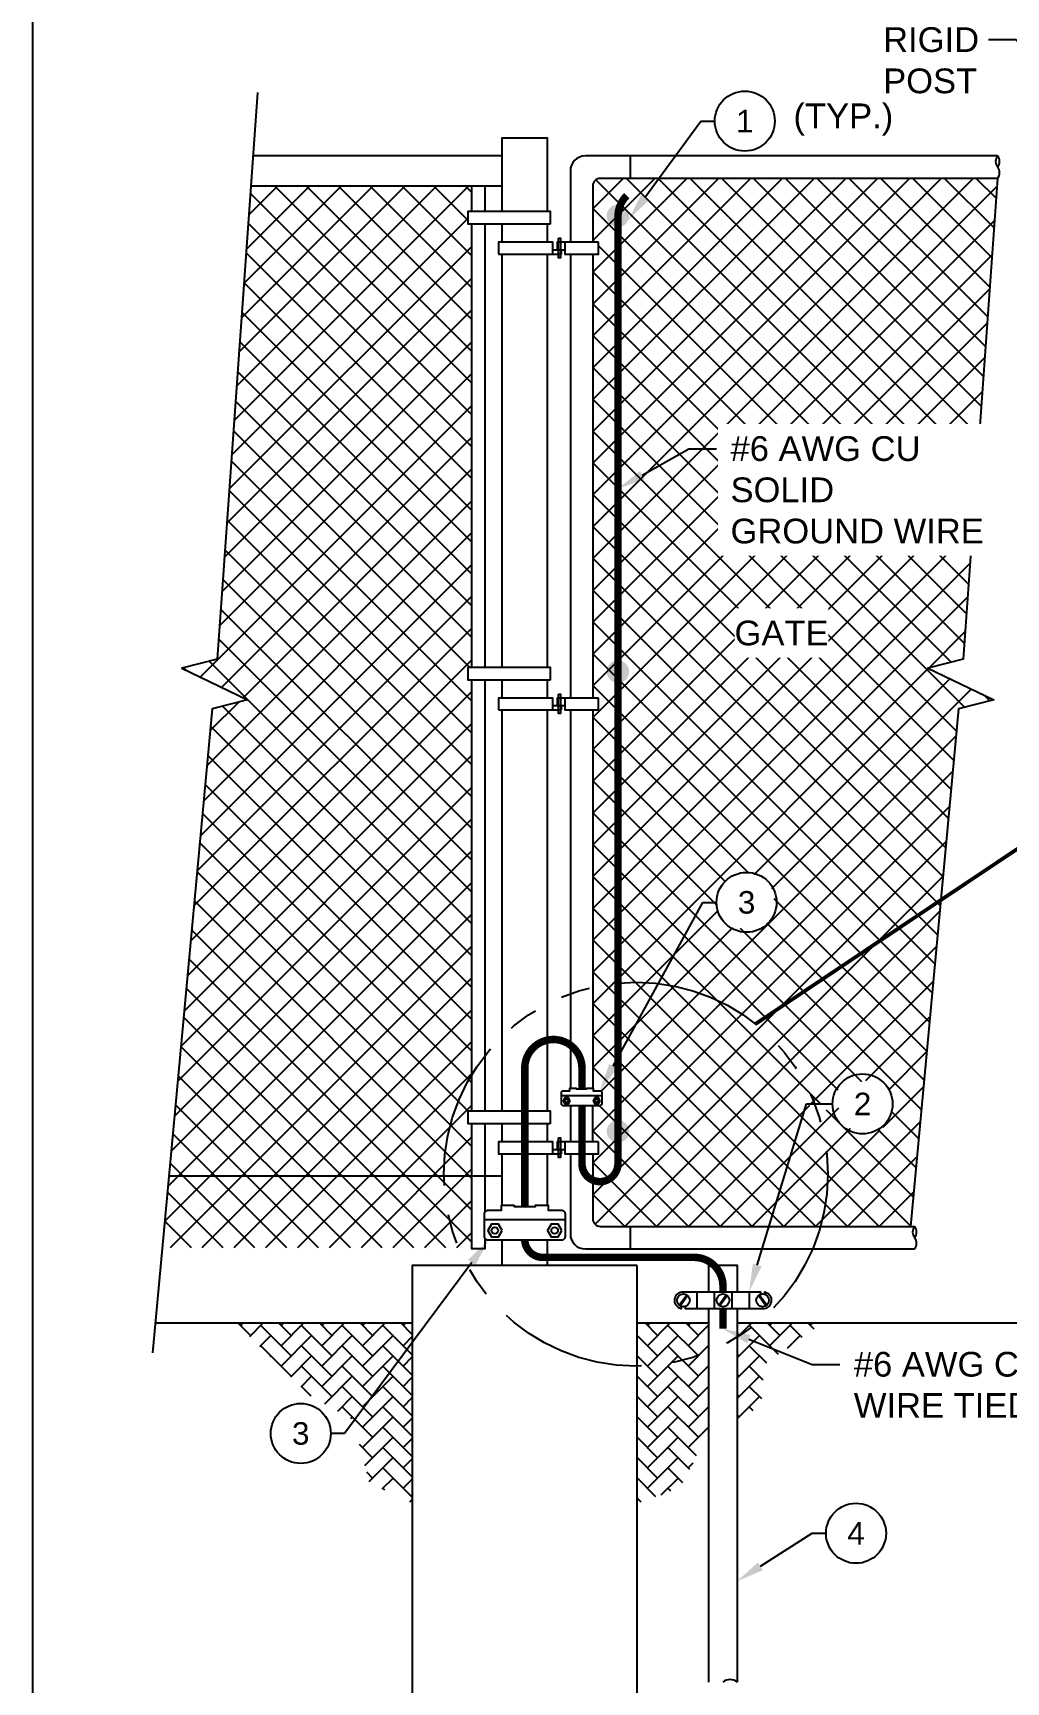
# Model space of a CAD drawing. Header units: feet. Extents: x -17 to 155, y -41 to 44.
# Drawn here: x 0 to 4.11, y 14.02 to 20.99 of the extents above; entities that cross this region are included whole.
import ezdxf
from ezdxf import colors
from ezdxf.entities.mleader import LeaderData, LeaderLine
from ezdxf.enums import TextEntityAlignment as Align
from ezdxf.math import Vec2, Vec3

# ---------------------------------------------------------------- set-up
doc = ezdxf.new("R2010")
doc.units = ezdxf.units.FT
doc.header["$MEASUREMENT"] = 0
doc.linetypes.add('PHANTOM2', pattern=[1.25, 0.625, -0.125, 0.125, -0.125, 0.125, -0.125])
doc.layers.get('Defpoints').update_dxf_attribs({"color": 5})
doc.layers.add('E-DETL', color=7, linetype='Continuous')
doc.layers.add('G-ANNO-TEXT', color=1, linetype='Continuous')
doc.styles.add('NEI-A', font='arial.ttf')
pattern_1 = [(44.99999999999999, (-8.07406763945653, 24.05087856652429), (6.756473320702557e-18, 0.08606465540719276), [0.1825707043767284, -0.06085690145890947]), (135, (-8.03103531174906, 24.09391089423175), (6.756473320702557e-18, 0.08606465540719276), [0.1825707043767284, -0.06085690145890946])]

# ---------------------------------------------------------------- blocks, each defined once
blk = doc.blocks.new('_TagCircle')
at = {"color": 0, "linetype": 'ByBlock', "lineweight": -2, "transparency": 16777216}
blk.add_circle((0, 0), 0.125, dxfattribs=at)
at = {"color": 0, "transparency": 16777216, "style": 'NEI-A'}
blk.add_attdef('TAGNUMBER', text='', height=0.09375, dxfattribs=at).set_placement((0, -0.046875), align=Align.CENTER)

msp = doc.modelspace()

# ---------------------------------------------------------------- hatches: boundary and pattern name
at = {"layer": 'E-DETL', "linetype": 'Continuous'}
h = msp.add_hatch(dxfattribs=at)
h.set_pattern_fill('ANSI37', color=9, scale=0.7607112682363684)
h.set_pattern_definition([(45, (-1.263278065703693, -2.474393104013542), (-0.06723801203686935, 0.06723801203686937), []), (135, (-1.263278065703693, -2.474393104013542), (-0.06723801203686937, -0.06723801203686935), [])])
edge = h.paths.add_edge_path()
edge.add_line((4.078204270359492, 20.37975562438218), (2.398671519485648, 20.37975562438218))
edge.add_arc((2.398671519485641, 20.348059321539), 0.03169630284317971, 89.99999999999622, 180.0000000000061)
edge.add_line((2.366975216642468, 20.348059321539), (2.366975216642468, 20.10931177052413))
edge.add_line((2.366975216642468, 20.10931177052413), (2.3907474437749, 20.10931177052413))
edge.add_line((2.390747443774893, 20.10931177052413), (2.390747443774893, 20.05914430692248))
edge.add_line((2.390747443774893, 20.05914430692249), (2.36697521664246, 20.05914430692249))
edge.add_line((2.366975216642468, 20.05914430692249), (2.366975216642468, 18.18235455168518))
edge.add_line((2.366975216642468, 18.18235455168518), (2.390747443774855, 18.18235455168518))
edge.add_line((2.390747443774855, 18.18235455168518), (2.390747443774855, 18.13218708808355))
edge.add_line((2.390747443774855, 18.13218708808354), (2.366975216642468, 18.13218708808354))
edge.add_line((2.366975216642468, 18.13218708808354), (2.366975216642468, 17.23616735057748))
edge.add_arc((2.136073901579089, 16.5405901528225), 0.7329004402609336, 43.98377787257732, 71.63608277164582, ccw=False)
edge.add_line((2.663422482425399, 17.0495562908062), (2.888817291453462, 17.31833212937346))
edge.add_line((2.888817291453462, 17.31833212937346), (2.93407727695888, 17.42837299247036))
edge.add_line((2.93407727695888, 17.42837299247036), (3.037636545899257, 17.44400106947707))
edge.add_line((3.037636545899264, 17.44400106947707), (3.119932885245569, 17.39549091489315))
edge.add_line((3.119932885245562, 17.39549091489316), (3.142257769218178, 17.29872544320192))
edge.add_line((3.142257769218178, 17.29872544320192), (3.089650921467015, 17.20909312151581))
edge.add_line((3.089650921467015, 17.20909312151581), (2.96286571009429, 17.20909312151581))
edge.add_line((2.96286571009429, 17.20909312151581), (2.906064884993831, 17.2545389441978))
edge.add_line((2.906064884993823, 17.25453894419778), (2.888817291453462, 17.31833212937345))
edge.add_line((2.888817291453462, 17.31833212937346), (2.663422482425399, 17.0495562908062))
edge.add_arc((2.136073901579074, 16.5405901528225), 0.7329004402609381, 24.07323139765799, 43.983777872576525, ccw=False)
edge.add_line((2.80523021588835, 16.83954312965113), (3.835001557353404, 17.2996048542447))
edge.add_line((3.835001557353404, 17.2996048542447), (3.912398303783331, 18.13673228611954))
edge.add_line((3.912398303783331, 18.13673228611954), (4.061986086423925, 18.17520628902655))
edge.add_line((4.061986086423925, 18.17520628902655), (3.783343082395936, 18.30856704324732))
edge.add_line((3.783343082395936, 18.30856704324732), (3.93293086503653, 18.34704104615434))
edge.add_line((3.93293086503653, 18.34704104615435), (4.078204270359492, 20.37975562438218))
edge = h.paths.add_edge_path()
edge.add_line((3.835001557353404, 17.2996048542447), (2.80523021588835, 16.83954312965113))
edge.add_arc((2.136073901579074, 16.5405901528225), 0.7329004402609361, 0, 24.07323139765748, ccw=False)
edge.add_arc((2.136073901579089, 16.5405901528225), 0.7329004402609258, -53.85971202098102, 0, ccw=False)
edge.add_line((2.568312457818043, 15.94871779679029), (3.112115157539718, 15.94871779679029))
edge.add_line((3.112115157539718, 15.94871779679029), (3.27027904591746, 16.46659937870978))
edge.add_line((3.27027904591746, 16.46659937870978), (3.351427622817395, 16.43689693929025))
edge.add_line((3.351427622817395, 16.43689693929025), (3.414820228503757, 16.54669615316322))
edge.add_line((3.414820228503757, 16.54669615316323), (3.587242074349279, 16.57639859258275))
edge.add_line((3.587242074349279, 16.57639859258274), (3.650634680035641, 16.46659937870978))
edge.add_line((3.650634680035649, 16.46659937870978), (3.587242074349287, 16.35680016483682))
edge.add_line((3.587242074349279, 16.35680016483682), (3.460456862976547, 16.35680016483682))
edge.add_line((3.460456862976554, 16.35680016483682), (3.397064257290192, 16.46659937870978))
edge.add_line((3.397064257290192, 16.46659937870978), (3.270279045917467, 16.46659937870978))
edge.add_line((3.27027904591746, 16.46659937870978), (3.112115157539718, 15.94871779679029))
edge.add_line((3.112115157539718, 15.94871779679029), (3.710105085131592, 15.94871779679029))
edge.add_line((3.710105085131592, 15.94871779679029), (3.835001557353404, 17.29960485424469))
edge = h.paths.add_edge_path()
edge.add_arc((2.136073901579074, 16.5405901528225), 0.7329004402609336, 2.613277467038423e-13, 71.6360827716449)
edge.add_line((2.366975216642468, 17.23616735057748), (2.366975216642468, 16.53333767365862))
edge.add_line((2.366975216642468, 16.53333767365861), (2.368758923481844, 16.53333767365861))
edge.add_line((2.368758923481836, 16.53333767365861), (2.368758923481836, 16.52267068039293))
edge.add_line((2.368758923481836, 16.52267068039293), (2.396499831312527, 16.52267068039293))
edge.add_arc((2.396499831312535, 16.51464755373575), 0.00802312665718003, -2.3874235921539366e-11, 90.00000000001188, ccw=False)
edge.add_line((2.404522957969712, 16.51464755373575), (2.404522957969712, 16.46682445713582))
edge.add_arc((2.396499831312535, 16.46682445713581), 0.008023126657177105, -90.00000000003882, 2.3874235921539366e-11, ccw=False)
edge.add_line((2.396499831312527, 16.45880133047864), (2.36697521664246, 16.45880133047864))
edge.add_line((2.366975216642468, 16.45880133047864), (2.366975216642468, 16.30573922155759))
edge.add_line((2.366975216642468, 16.30573922155759), (2.390747443774811, 16.30573922155759))
edge.add_line((2.390747443774811, 16.30573922155759), (2.390747443774811, 16.25557175795595))
edge.add_line((2.390747443774811, 16.25557175795596), (2.366975216642468, 16.25557175795596))
edge.add_line((2.366975216642468, 16.25557175795596), (2.366975216642468, 15.98041409963347))
edge.add_arc((2.398671519485641, 15.98041409963347), 0.03169630284318013, 180, 270.0000000000038)
edge.add_line((2.398671519485648, 15.94871779679029), (2.568312457818043, 15.94871779679028))
edge.add_arc((2.136073901579081, 16.5405901528225), 0.7329004402609307, 306.140287979019, 360)
h = msp.add_hatch(dxfattribs=at)
h.set_pattern_fill('ANSI37', color=9, scale=0.7607112682363684)
h.set_pattern_definition([(44.99999999999999, (-8.116230431880838, 69.69355466070638), (-0.06723801203686935, 0.06723801203686937), []), (135, (-8.116230431880838, 69.69355466070638), (-0.06723801203686937, -0.06723801203686935), [])])
h.paths.add_polyline_path([(1.85539346507825, 18.25842567850883), (1.840179239713512, 18.25842567850883), (1.840179239713512, 18.3138479364782), (1.85539346507825, 18.3138479364782), (1.85539346507825, 20.17712269829089), (1.84017923971352, 20.17712269829089), (1.840179239713512, 20.23254495626027), (1.855393465078243, 20.23254495626027), (1.855393465078243, 20.34805932153897), (0.9212783516645572, 20.34805932153898), (0.7782702077312118, 18.34704104615435), (0.6286824250906252, 18.30856704324732), (0.9073254291186145, 18.17520628902655), (0.7577376464780204, 18.13673228611954), (0.5472293289302371, 15.8598628389444), (1.855393465078243, 15.8598628389444), (1.855393465078243, 16.38181034838123), (1.840179239713512, 16.38181034838123), (1.840179239713512, 16.43723260635061), (1.855393465078243, 16.43723260635061)])
h = msp.add_hatch(color=3, dxfattribs=at)
edge = h.paths.add_edge_path()
edge.add_arc((2.473177033938304, 20.22119220218562), 0.04754445426477302, 0, 360)
h = msp.add_hatch(color=3, dxfattribs=at)
edge = h.paths.add_edge_path()
edge.add_arc((2.473177033938267, 18.29423498334667), 0.04754445426477302, 0, 360)
h = msp.add_hatch(color=3, dxfattribs=at)
edge = h.paths.add_edge_path()
edge.add_arc((2.473177033938267, 16.35044065380647), 0.04754445426477302, 0, 360)
h = msp.add_hatch(dxfattribs=at)
h.set_pattern_fill('AR-HBONE', color=9, scale=0.01521422536472737)
h.set_pattern_definition(pattern_1)
h.paths.add_polyline_path([(1.603812737172487, 15.54080416480261), (0.8584047881889588, 15.54080416480261), (1.170433378997438, 15.23424416146563), (1.352455368629718, 15.13177200241529), (1.423429977925531, 14.86344722517602), (1.603812737172487, 14.77917526563347)])
h = msp.add_hatch(dxfattribs=at)
h.set_pattern_fill('AR-HBONE', color=9, scale=0.01521422536472737)
h.set_pattern_definition(pattern_1)
h.paths.add_polyline_path([(2.976634338096217, 15.54080416480259), (2.976634338096217, 15.13499065597203), (3.078049534771628, 15.18566210308961), (3.09295024603776, 15.36434070038903), (3.33880837400761, 15.54080416480259)])
h.paths.add_polyline_path([(2.857912218049988, 15.07567191652449), (2.85791221804998, 15.54080416480259), (2.554701822467953, 15.54080416480259), (2.554701822467953, 14.776190615908), (2.73795132322463, 14.84505058672009), (2.854542072820868, 15.07398804525713)])

# ---------------------------------------------------------------- linework, layer by layer
for points in [[(1.855393465078243, 20.24080515531714), (1.855393465078243, 20.34805932153898)], [(1.910815723047622, 20.34805932153898), (1.910815723047622, 20.24080515531714)], [(1.855393465078243, 18.3138479364782), (1.855393465078243, 20.18538289734776)], [(1.910815723047622, 20.18538289734776), (1.910815723047622, 18.3138479364782)], [(1.855393465078243, 16.43723260635061), (1.855393465078243, 18.25842567850883)], [(1.910815723047622, 18.25842567850883), (1.910815723047622, 16.43723260635061)], [(1.910815723047622, 15.8988931490212), (1.910815723047622, 15.85362888826075), (1.855393465078243, 15.85362888826075), (1.855393465078243, 16.38181034838123)], [(1.910815723047622, 16.38181034838123), (1.910815723047622, 16.00908505679577)]]:
    msp.add_lwpolyline(points)
at = {"layer": 'Defpoints', "color": 5}
msp.add_lwpolyline([(5.051920481946581e-08, 21.43181827230055), (32.40909104770368, 21.43181827230055), (32.40909104770368, -0.7392645866058274), (5.051920481946581e-08, -0.7392645866058274)], close=True, dxfattribs=at)
at = {"layer": 'E-DETL', "color": 4, "linetype": 'Continuous'}
for p, q in [((1.968412763881454, 20.05914430692249), (2.235143034754282, 20.05914430692249)), ((2.248114080980387, 20.07595289395091), (2.198118415482174, 20.07595289395091)), ((1.968412763881461, 18.13218708808354), (2.235143034754237, 18.13218708808354)), ((2.248114080980343, 18.14899567511196), (2.198118415482129, 18.14899567511196)), ((2.248114080980306, 16.27238034498438), (2.198118415482084, 16.27238034498438))]:
    msp.add_line(p, q, dxfattribs=at)
at = {"layer": 'E-DETL', "color": 7, "linetype": 'Continuous'}
msp.add_line((2.85791221804998, 14.02260178335417), (2.85791221804998, 15.59976633467418), dxfattribs=at)
at = {"layer": 'E-DETL', "color": 6, "linetype": 'Continuous'}
for points in [[(0.9494695647560757, 20.74252030152121), (0.7782702077312118, 18.34704104615435), (0.6286824250906252, 18.30856704324732), (0.9073254291186145, 18.17520628902655), (0.7577376464780204, 18.13673228611954), (0.5059788392044438, 15.41369529159156)], [(2.234328337529997, 16.50268061570028), (2.40444956306162, 16.50268061570028)], [(1.909052430125046, 15.97787832343747), (2.249294881188292, 15.97787832343747)], [(2.732371414448687, 15.61569523785546), (2.763945269601011, 15.65936441278927)], [(2.735728119740718, 15.6132682598592), (2.767301974893043, 15.656937434793)], [(2.806677953927675, 15.67286633797428), (2.806677953927675, 15.59976633467418)], [(2.879284062445746, 15.67286633797428), (2.879284062445746, 15.59976633467418)], [(2.899807997850917, 15.61569523785546), (2.931381853003249, 15.65936441278927)], [(2.903164703142949, 15.6132682598592), (2.934738558295273, 15.656937434793)], [(2.955262493700451, 15.67286633797428), (2.955262493700451, 15.59976633467418)], [(3.027868602218515, 15.67286633797428), (3.027868602218515, 15.59976633467418)], [(3.098818436405479, 15.6132682598592), (3.067244581253155, 15.656937434793)], [(3.102175141697511, 15.61569523785546), (3.070601286545186, 15.65936441278927)]]:
    msp.add_lwpolyline(points, dxfattribs=at)
at = {"layer": 'E-DETL', "color": 7, "linetype": 'Continuous'}
for points in [[(1.984168371290669, 20.24080515531714), (1.984168371290669, 20.55049116087071), (2.174346188349763, 20.55049116087071), (2.174346188349763, 20.24080515531714)], [(1.984168371290654, 20.47484453291173), (0.930339397223037, 20.47484453291173)], [(2.525456730858374, 20.47484453291173), (2.525456730858374, 20.37975562438218)], [(0.9212783516645572, 20.34805932153898), (1.984168371290654, 20.34805932153898)], [(1.984168371290669, 20.10931177052413), (1.984168371290669, 20.18538289734776)], [(2.174346188349763, 20.18538289734776), (2.174346188349763, 20.10931177052413)], [(1.984168371290669, 18.3138479364782), (1.984168371290669, 20.05914430692249)], [(2.174346188349763, 20.05914430692249), (2.174346188349763, 18.3138479364782)], [(2.271886308112738, 20.05914430692249), (2.271886308112738, 18.18235455168518)], [(2.366975216642468, 20.05914430692249), (2.366975216642468, 18.18235455168518)], [(1.984168371290669, 18.18235455168518), (1.984168371290669, 18.25842567850883)], [(2.174346188349763, 18.25842567850883), (2.174346188349763, 18.18235455168518)], [(1.984168371290661, 16.43723260635061), (1.984168371290669, 18.13218708808354)], [(2.174346188349763, 18.13218708808354), (2.174346188349763, 16.43723260635061)], [(2.271886308112738, 18.13218708808354), (2.271886308112738, 16.53333767365861)], [(2.366975216642468, 18.13218708808354), (2.366975216642468, 16.53333767365861)], [(2.271886308112738, 16.45880133047864), (2.271886308112738, 16.30573922155759)], [(2.366975216642468, 16.30573922155759), (2.366975216642468, 16.45880133047864)], [(1.984168371290661, 16.30573922155759), (1.984168371290661, 16.38181034838123)], [(2.174346188349763, 16.38181034838123), (2.174346188349763, 16.30573922155759)], [(1.984168371290661, 16.03919243935417), (1.984168371290661, 16.25557175795595)], [(2.174346188349763, 16.25557175795595), (2.174346188349763, 16.03919243935417)], [(1.984168371290669, 16.16139966026646), (0.5751079624697979, 16.16139966026646)], [(2.525456730858374, 15.94871779679029), (2.525456730858374, 15.85362888826075)], [(1.984168371290669, 15.78379171212076), (1.984168371290669, 15.89011975299421)], [(2.174346188349763, 15.89011975299421), (2.174346188349763, 15.78379171212076)], [(2.85791221804998, 15.67286633797428), (2.85791221804998, 15.78501745322228), (2.976634338096217, 15.78501745322228), (2.976634338096217, 15.67286633797428)], [(2.976634338096217, 15.59976633467418), (2.976634338096217, 14.02260178335417)]]:
    msp.add_lwpolyline(points, dxfattribs=at)
for points in [[(4.078204270359492, 20.47484453291173), (2.335278913799101, 20.47484453291173, 0.414213562373095), (2.271886308112738, 20.41145192722536), (2.271886308112738, 20.10931177052413)], [(4.078204270359492, 20.37975562438218), (2.398671519485648, 20.37975562438218, 0.414213562373095), (2.366975216642468, 20.348059321539), (2.366975216642468, 20.10931177052413)], [(2.271886308112738, 16.25557175795596), (2.271886308112738, 15.91702149394711, 0.414213562373095), (2.335278913799101, 15.85362888826075), (3.727092170916658, 15.85362888826075)], [(2.366975216642468, 16.25557175795596), (2.366975216642468, 15.98041409963347, 0.414213562373095), (2.398671519485648, 15.94871779679029), (3.727092170916658, 15.94871779679029)]]:
    msp.add_lwpolyline(points, format="xyb", dxfattribs=at)
at = {"layer": 'E-DETL', "color": 3, "linetype": 'Continuous', "const_width": 0.03169630284318202}
for points in [[(2.510311562595168, 20.30676085183686, 0.1989123673796596), (2.473177033938267, 20.21711016912104)], [(2.321034780290988, 16.61822770471306, 0.9999999999999999), (2.07925727982022, 16.61822770471306)], [(2.321034780290988, 16.21418347364688, 0.9999999999999999), (2.473177033938267, 16.21418347364688)], [(2.07935279931267, 15.89011975299421, 0.3996092762916653), (2.155328406643852, 15.81785958758157)], [(2.917273278073099, 15.67286633797428), (2.917273278073099, 15.69614578466373, 0.4142135623730955), (2.795559475155282, 15.81785958758157), (2.155328406643852, 15.81785958758157)]]:
    msp.add_lwpolyline(points, format="xyb", dxfattribs=at)
at = {"layer": 'E-DETL', "color": 4, "linetype": 'Continuous'}
for points in [[(2.186841935133923, 20.18538289734776), (1.840179239713512, 20.18538289734776), (1.840179239713512, 20.24080515531714), (2.186841935133923, 20.24080515531714)], [(2.222257963308143, 20.12633713586279), (2.230510975964684, 20.12633713586279), (2.230510975964684, 20.04432201868435), (2.222257963308143, 20.04432201868435)], [(2.186841935133923, 18.25842567850883), (1.840179239713512, 18.25842567850883), (1.840179239713512, 18.3138479364782), (2.186841935133923, 18.3138479364782)], [(2.222257963308099, 18.19937991702385), (2.230510975964646, 18.19937991702385), (2.230510975964646, 18.11736479984541), (2.222257963308099, 18.11736479984541)], [(2.186841935133923, 16.38181034838123), (1.840179239713512, 16.38181034838123), (1.840179239713512, 16.43723260635061), (2.186841935133923, 16.43723260635061)], [(2.222257963308062, 16.32276458689626), (2.230510975964602, 16.32276458689626), (2.230510975964602, 16.24074946971782), (2.222257963308062, 16.24074946971782)]]:
    msp.add_lwpolyline(points, close=True, dxfattribs=at)
at = {"layer": 'E-DETL', "color": 3, "linetype": 'Continuous', "const_width": 0.03169630284318202}
for points in [[(2.473177033938267, 16.21418347364688), (2.473177033938267, 20.21711016912104)], [(2.07925727982022, 16.0334970512646), (2.07925727982022, 16.61822770471306)], [(2.321034780290988, 16.61822770471306), (2.321034780290988, 16.53048997961384)], [(2.321034780290988, 16.21418347364688), (2.321034780290988, 16.45880133047864)], [(2.917273278073099, 15.515969392323), (2.917273278073099, 15.59976633467418)]]:
    msp.add_lwpolyline(points, dxfattribs=at)
at = {"layer": 'E-DETL', "color": 4, "linetype": 'Continuous'}
for points in [[(2.198118415482174, 20.05914430692249), (2.198118415482174, 20.10931177052413), (1.968412763881454, 20.10931177052413), (1.968412763881454, 20.05914430692249)], [(2.390747443774893, 20.10931177052413), (2.216630725118224, 20.10931177052413), (2.216630725118224, 20.07595289395091)], [(2.248114080980387, 20.10931177052413), (2.248114080980387, 20.05914430692249), (2.390747443774893, 20.05914430692249), (2.390747443774893, 20.10931177052413)], [(2.235143034754282, 20.05914430692249), (2.235143034754282, 20.07595289395091)], [(2.198118415482129, 18.13218708808354), (2.198118415482129, 18.18235455168518), (1.968412763881461, 18.18235455168518), (1.968412763881461, 18.13218708808354)], [(2.390747443774855, 18.18235455168518), (2.216630725118179, 18.18235455168518), (2.216630725118179, 18.14899567511196)], [(2.235143034754237, 18.13218708808354), (2.235143034754237, 18.14899567511196)], [(2.248114080980343, 18.18235455168518), (2.248114080980343, 18.13218708808354), (2.390747443774855, 18.13218708808354), (2.390747443774855, 18.18235455168518)], [(2.198118415482084, 16.25557175795595), (2.198118415482084, 16.30573922155759), (1.968412763881461, 16.30573922155759), (1.968412763881461, 16.25557175795595), (2.235143034754192, 16.25557175795596)], [(2.390747443774811, 16.30573922155759), (2.216630725118135, 16.30573922155759), (2.216630725118135, 16.27238034498438)], [(2.235143034754192, 16.25557175795596), (2.235143034754192, 16.27238034498438)], [(2.248114080980306, 16.30573922155759), (2.248114080980306, 16.25557175795596), (2.390747443774811, 16.25557175795596), (2.390747443774811, 16.30573922155759)], [(0.517730709773158, 15.54080416480261), (1.603812737172487, 15.54080416480261)], [(2.554701822467953, 15.54080416480261), (2.85791221804998, 15.54080416480261)], [(2.976634338096217, 15.54080416480261), (6.374106315071401, 15.54080416480261)]]:
    msp.add_lwpolyline(points, dxfattribs=at)
at = {"layer": 'E-DETL', "color": 153, "linetype": 'Continuous', "const_width": 0.01584815142159101}
msp.add_lwpolyline([(3.054612489039937, 16.80472250982186), (4.502485752600723, 17.77241495872044)], dxfattribs=at)
at = {"layer": 'E-DETL', "color": 6, "linetype": 'Continuous'}
for points in [[(2.341886221793957, 16.53048997961384), (2.341886221793957, 16.53333767365861), (2.368758923481836, 16.53333767365861), (2.368758923481836, 16.52267068039293), (2.396499831312542, 16.52267068039293, -0.4142135623731172), (2.404522957969712, 16.51464755373573), (2.404522957969712, 16.46682445713584, -0.4142135623731172), (2.396499831312542, 16.45880133047864), (2.242361693442679, 16.45880133047864, -0.4142135623731172), (2.234338566785464, 16.46682445713584), (2.234338566785464, 16.51464755373573, -0.4142135623731172), (2.242361693442679, 16.52267068039293), (2.270102601273377, 16.52267068039293), (2.270102601273377, 16.53333767365861), (2.296975302961263, 16.53333767365861), (2.296975302961263, 16.53048997961384)], [(2.034346360987564, 16.03919243935417), (2.034346360987564, 16.0334970512646), (2.124168198652876, 16.0334970512646), (2.124168198652876, 16.03919243935417), (2.177913602028634, 16.03919243935417), (2.177913602028634, 16.01785845282276), (2.233395417690121, 16.01785845282276, -0.4142135623731172), (2.249441671004468, 16.0018121995084), (2.249441671004468, 15.90616600630855, -0.4142135623731172), (2.233395417690121, 15.89011975299421), (1.925119141950312, 15.89011975299421, -0.4142135623731172), (1.909072888635972, 15.90616600630855), (1.909072888635972, 16.0018121995084, -0.4142135623731172), (1.925119141950312, 16.01785845282276), (1.980600957611798, 16.01785845282276), (1.980600957611798, 16.03919243935417)]]:
    msp.add_lwpolyline(points, format="xyb", close=True, dxfattribs=at)
for points in [[(2.27146902871597, 16.47948789469439), (2.263932621068812, 16.49254133564625), (2.248859805774457, 16.49254133564625), (2.241323398127299, 16.47948789469439), (2.248859805774457, 16.46643445374254), (2.263932621068812, 16.46643445374254)], [(2.397866258755128, 16.47948789469439), (2.390329851107976, 16.49254133564625), (2.375257035813622, 16.49254133564625), (2.367720628166463, 16.47948789469439), (2.375257035813622, 16.46643445374254), (2.390329851107976, 16.46643445374254)], [(1.983333812496895, 15.9314928814257), (1.968260997202585, 15.95759976332939), (1.938115366613958, 15.95759976332939), (1.923042551319648, 15.9314928814257), (1.938115366613958, 15.90538599952201), (1.968260997202585, 15.90538599952201)], [(2.236128272575218, 15.9314928814257), (2.221055457280908, 15.95759976332939), (2.19090982669228, 15.95759976332939), (2.175837011397963, 15.9314928814257), (2.19090982669228, 15.90538599952201), (2.221055457280908, 15.90538599952201)]]:
    msp.add_lwpolyline(points, close=True, dxfattribs=at)
at = {"layer": 'E-DETL', "color": 7, "linetype": 'Continuous'}
msp.add_lwpolyline([(2.554701822467953, 15.78379171212076), (1.603812737172487, 15.78379171212076), (1.603812737172487, 13.50165790741166), (2.554701822467953, 13.50165790741166)], close=True, dxfattribs=at)
at = {"layer": 'E-DETL', "color": 6, "linetype": 'Continuous'}
for points in [[(2.740423660855839, 15.61107012697427), (2.740423660855839, 15.60099923826937, -0.8775628420551401), (2.749836694670861, 15.67286633797428), (3.075296827660315, 15.67286633797428), (3.075296827660315, 15.66156254567418)], [(3.094122895290351, 15.66156254567418), (3.094122895290351, 15.67163343437907, -0.8775628420551007), (3.084709861475329, 15.59976633467418), (2.759249728485883, 15.59976633467418), (2.759249728485883, 15.61107012697427)]]:
    msp.add_lwpolyline(points, format="xyb", dxfattribs=at)
at = {"layer": 'E-DETL', "color": 153, "linetype": 'PHANTOM2'}
msp.add_circle((2.549097882256962, 16.17000518260284), 0.8114253527854597, dxfattribs=at)
at = {"layer": 'E-DETL', "color": 6, "linetype": 'Continuous'}
for centre, radius in [((2.256232147358028, 16.47973838641023), 0.006955523224184903), ((2.382629377397193, 16.47973838641023), 0.006955523224184903), ((1.9528600497811, 15.9319938648574), 0.01391104644836981), ((2.205654509859333, 15.9319938648574), 0.01391104644836981), ((2.749836694670861, 15.63631633632423), 0.02694394722650396), ((2.917273278073099, 15.63631633632423), 0.02694394722650396), ((3.084709861475329, 15.63631633632423), 0.02694394722650396)]:
    msp.add_circle(centre, radius, dxfattribs=at)
at = {"layer": 'E-DETL', "color": 7, "linetype": 'Continuous'}
for centre, radius, start, end in [((3.756892355643329, 15.9249455696579), 0.03812046422300484, 141.4199075616217, 218.5800924383782), ((3.697291986189987, 15.9249455696579), 0.03812046422300484, 321.4199075616215, 38.58009243837829), ((3.697291986189987, 15.87740111539313), 0.03812046422300484, 321.4199075616215, 38.58009243837829), ((2.946953808084654, 13.98539511894682), 0.04759484991139395, 51.41990756162183, 128.5800924383782)]:
    msp.add_arc(centre, radius, start, end, dxfattribs=at)

# ---------------------------------------------------------------- leaders
at = {"layer": 'G-ANNO-TEXT'}
ml = msp.add_multileader_block('Standard', dxfattribs=at)
ml.set_content('_TagCircle', color=256, scale=1.014281690981825)
ml.set_attribute('TAGNUMBER', '3', width=0)
ml.set_leader_properties()
ml.build(insert=Vec2(0, 0))
ml.multileader.update_dxf_attribs({"dogleg_length": 0.0625, "arrow_head_size": 0.1176136366833307})
ctx = ml.context
ctx.base_point, ctx.char_height, ctx.arrow_head_size, ctx.landing_gap_size, ctx.plane_origin = Vec3(2.890301529718525, 17.31889233538876), 0.0940909093466646, 0.1176136366833307, 0.05880681834166537, Vec3(3.771123714914441, 15.48245261716971)
notes = []
notes.append((ctx, [(0, (1, 1, 0), (2.831494711376859, 17.31889233538876), (1, 0), 0.05880681834166537, [(0, [(2.396499831312542, 16.52267068039293)], 0, [])])]))
ctx.block.insert = Vec3(3.017086741091255, 17.31889233538876)
ml = msp.add_multileader_block('Standard', dxfattribs=at)
ml.set_content('_TagCircle', color=256, scale=1.014281690981825)
ml.set_attribute('TAGNUMBER', '2', width=0)
ml.set_leader_properties()
ml.build(insert=Vec2(0, 0))
ml.multileader.update_dxf_attribs({"dogleg_length": 0.0625, "arrow_head_size": 0.1176136366833307})
ctx = ml.context
ctx.base_point, ctx.char_height, ctx.arrow_head_size, ctx.landing_gap_size, ctx.plane_origin = Vec3(3.380594871366478, 16.46659937870978), 0.0940909093466646, 0.1176136366833307, 0.05880681834166537, Vec3(4.108032059062352, 14.41279321028764)
notes.append((ctx, [(0, (1, 1, 0), (3.27027904591746, 16.46659937870978), (1, 0), 0.1103158254490179, [(0, [(3.027868602218515, 15.67286633797428)], 0, [])])]))
ctx.block.insert = Vec3(3.507380082739207, 16.46659937870978)
ml = msp.add_multileader_block('Standard', dxfattribs=at)
ml.set_content('_TagCircle', color=256, scale=1.014281690981825)
ml.set_attribute('TAGNUMBER', '3', width=0)
ml.set_leader_properties()
ml.build(insert=Vec2(0, 0))
ml.multileader.update_dxf_attribs({"dogleg_length": 0.0625, "arrow_head_size": 0.1176136366833307})
ctx = ml.context
ctx.base_point, ctx.char_height, ctx.arrow_head_size, ctx.landing_gap_size, ctx.plane_origin = Vec3(1.005287497584961, 15.07356259732763), 0.0940909093466646, 0.1176136366833307, 0.05880681834166537, Vec3(1.823117259313562, 13.23712287910858)
notes.append((ctx, [(1, (1, 1, 0), (1.317664738672083, 15.07356259732763), (-1, 0), 0.05880681834166537, [(0, [(1.925119141950312, 15.89011975299421)], 0, [])])]))
ctx.block.insert = Vec3(1.132072708957687, 15.07356259732763)
ml = msp.add_multileader_block('Standard', dxfattribs=at)
ml.set_content('_TagCircle', color=256, scale=1.014281690981825)
ml.set_attribute('TAGNUMBER', '4', width=0)
ml.set_leader_properties()
ml.build(insert=Vec2(0, 0))
ml.multileader.update_dxf_attribs({"dogleg_length": 0.0625, "arrow_head_size": 0.1176136366833307})
ctx = ml.context
ctx.base_point, ctx.char_height, ctx.arrow_head_size, ctx.landing_gap_size, ctx.plane_origin = Vec3(3.352909822027887, 14.65137111800555), 0.0940909093466646, 0.1176136366833307, 0.05880681834166537, Vec3(4.131856016831113, 12.88528156064517)
notes.append((ctx, [(0, (1, 1, 0), (3.294103003686221, 14.65137111800555), (1, 0), 0.05880681834166537, [(0, [(2.976634338096217, 14.4485147798092)], 0, [])])]))
ctx.block.insert = Vec3(3.47969503340061, 14.65137111800555)
for ctx, leaders in notes:
    for number, flags, end, landing, length, lines in leaders:
        leader = LeaderData()
        leader.index, (leader.has_last_leader_line, leader.has_dogleg_vector, leader.attachment_direction) = number, flags
        leader.last_leader_point, leader.dogleg_vector, leader.dogleg_length = Vec3(end), Vec3(landing), length
        for number, points, colour, breaks in lines:
            line = LeaderLine()
            line.index, line.vertices, line.color, line.breaks = number, Vec3.list(points), colors.encode_raw_color(colour), breaks
            leader.lines.append(line)
        ctx.leaders.append(leader)

# ---------------------------------------------------------------- next in the draw order: texts
at = {"layer": 'G-ANNO-TEXT', "insert": (3.164919604560625, 18.45689661858496), "char_height": 0.1045454548296273, "attachment_point": 5, "style": 'NEI-A', "bg_fill": 3, "box_fill_scale": 1.5, "bg_fill_color": 256, "bg_fill_transparency": 0}
msp.add_mtext_dynamic_manual_height_columns('GATE', width=0.2911427564731949, gutter_width=0.5145596604895719, heights=[0], dxfattribs=at)

# ---------------------------------------------------------------- next in the draw order: leaders
at = {"layer": 'G-ANNO-TEXT'}
ml = msp.add_multileader_mtext('Standard', dxfattribs=at)
ml.set_content('RIGID POST', color=256, style='NEI-A')
ml.set_leader_properties()
ml.build(insert=Vec2(0, 0))
ml.multileader.update_dxf_attribs({"dogleg_length": 0.1250000000000006, "arrow_head_size": 0.1176136366833307})
ctx = ml.context
ctx.base_point, ctx.char_height, ctx.arrow_head_size, ctx.landing_gap_size, ctx.plane_origin = Vec3(3.535508406273062, 20.96528401129006), 0.1045454548296273, 0.1176136366833307, 0.05880681834166537, Vec3(3.454848718853496, 22.1561223781635)
notes = []
notes.append((ctx, [(0, (1, 1, 0), (4.157183032792351, 20.96528401129006), (-1, 0), 0.1176136366833313, [(0, [(4.916559726382935, 20.02548139705674)], 0, [])])]))
ctx.mtext.insert, ctx.mtext.width, ctx.mtext.flow_direction = Vec3(3.594315224614731, 21.0184481562938), 0.7406897702737586, 5
ctx.mtext.has_bg_fill, ctx.mtext.bg_color, ctx.mtext.bg_scale_factor, ctx.mtext.bg_transparency, ctx.mtext.use_window_bg_color = 1, -1073741824, 1.5, 0, 1
ml = msp.add_multileader_mtext('Standard', dxfattribs=at)
ml.set_content('#6 AWG CU SOLID GROUND WIRE TIED TO GROUND ROD', color=256, style='NEI-A')
ml.set_leader_properties()
ml.build(insert=Vec2(0, 0))
ml.multileader.update_dxf_attribs({"dogleg_length": 0.1250000000000006, "arrow_head_size": 0.1176136366833307})
ctx = ml.context
ctx.base_point, ctx.char_height, ctx.arrow_head_size, ctx.landing_gap_size, ctx.plane_origin = Vec3(3.411716640369553, 15.3651837137247), 0.1045454548296273, 0.1176136366833307, 0.05880681834166537, Vec3(3.501244974063066, 15.3651837137247)
notes.append((ctx, [(0, (1, 1, 0), (3.294103003686221, 15.3651837137247), (1, 0), 0.1176136366833313, [(0, [(2.917273278073099, 15.515969392323)], 0, [])])]))
ctx.mtext.insert, ctx.mtext.width, ctx.mtext.flow_direction = Vec3(3.470523458711218, 15.41834785872845), 2.256569839230957, 5
ctx.mtext.has_bg_fill, ctx.mtext.bg_color, ctx.mtext.bg_scale_factor, ctx.mtext.bg_transparency, ctx.mtext.use_window_bg_color = 1, -1073741824, 1.5, 0, 1
for ctx, leaders in notes:
    for number, flags, end, landing, length, lines in leaders:
        leader = LeaderData()
        leader.index, (leader.has_last_leader_line, leader.has_dogleg_vector, leader.attachment_direction) = number, flags
        leader.last_leader_point, leader.dogleg_vector, leader.dogleg_length = Vec3(end), Vec3(landing), length
        for number, points, colour, breaks in lines:
            line = LeaderLine()
            line.index, line.vertices, line.color, line.breaks = number, Vec3.list(points), colors.encode_raw_color(colour), breaks
            leader.lines.append(line)
        ctx.leaders.append(leader)

# ---------------------------------------------------------------- next in the draw order: linework, layer by layer
at = {"layer": 'E-DETL', "color": 6, "linetype": 'Continuous'}
msp.add_lwpolyline([(4.078204270359492, 20.37975562438218), (3.93293086503653, 18.34704104615435), (3.783343082395936, 18.30856704324732), (4.061986086423925, 18.17520628902655), (3.912398303783331, 18.13673228611954), (3.710105085131592, 15.94871779679029)], dxfattribs=at)
at = {"layer": 'E-DETL', "color": 7, "linetype": 'Continuous'}
for centre, start, end in [((4.108004455086155, 20.45107230577934), 141.4199075616217, 218.5800924383782), ((4.048404085632821, 20.45107230577934), 321.4199075616215, 38.58009243837829), ((4.048404085632821, 20.40352785151456), 321.4199075616215, 38.58009243837829)]:
    msp.add_arc(centre, 0.03812046422300484, start, end, dxfattribs=at)

# ---------------------------------------------------------------- next in the draw order: texts
at = {"layer": 'G-ANNO-TEXT', "insert": (3.215185848963766, 20.62822782052444), "char_height": 0.1045454548296273, "attachment_point": 4, "style": 'NEI-A', "bg_fill": 2}
msp.add_mtext_dynamic_manual_height_columns('(TYP.)', width=0.3538700293709713, gutter_width=0.5145596604895719, heights=[0], dxfattribs=at)

# ---------------------------------------------------------------- next in the draw order: leaders
at = {"layer": 'G-ANNO-TEXT'}
ml = msp.add_multileader_block('Standard', dxfattribs=at)
ml.set_content('_TagCircle', color=256, scale=1.014281690981825)
ml.set_attribute('TAGNUMBER', '1', width=0)
ml.set_leader_properties()
ml.build(insert=Vec2(0, 0))
ml.multileader.update_dxf_attribs({"dogleg_length": 0.0625, "arrow_head_size": 0.1176136366833307})
ctx = ml.context
ctx.base_point, ctx.char_height, ctx.arrow_head_size, ctx.landing_gap_size, ctx.plane_origin = Vec3(2.882779594369461, 20.62193903725662), 0.0940909093466646, 0.1176136366833307, 0.05880681834166537, Vec3(3.676948259292739, 18.15792528750968)
notes = []
notes.append((ctx, [(0, (1, 1, 0), (2.823972776027796, 20.62193903725662), (1, 0), 0.05880681834166537, [(0, [(2.517018371373756, 20.20331314611704)], 0, [])])]))
ctx.block.insert = Vec3(3.009564805742192, 20.62193903725662)
ml = msp.add_multileader_mtext('Standard', dxfattribs=at)
ml.set_content('#6 AWG CU SOLID GROUND WIRE', color=256, style='NEI-A')
ml.set_leader_properties()
ml.build(insert=Vec2(0, 0))
ml.multileader.update_dxf_attribs({"dogleg_length": 0.1250000000000006, "arrow_head_size": 0.1176136366833307})
ctx = ml.context
ctx.base_point, ctx.char_height, ctx.arrow_head_size, ctx.landing_gap_size, ctx.plane_origin = Vec3(2.890301529718527, 19.23632542169836), 0.1045454548296273, 0.1176136366833307, 0.05880681834166537, Vec3(2.874116062133374, 19.23632542169836)
notes.append((ctx, [(0, (1, 1, 0), (2.772687893035195, 19.23632542169836), (1, 0), 0.1176136366833313, [(0, [(2.473177033938267, 19.06737830249846)], 0, [])])]))
ctx.mtext.insert, ctx.mtext.width, ctx.mtext.flow_direction = Vec3(2.949108348060192, 19.2894895667021), 1.103664385152015, 5
ctx.mtext.has_bg_fill, ctx.mtext.bg_color, ctx.mtext.bg_scale_factor, ctx.mtext.bg_transparency, ctx.mtext.use_window_bg_color = 1, -1073741824, 1.5, 0, 1
for ctx, leaders in notes:
    for number, flags, end, landing, length, lines in leaders:
        leader = LeaderData()
        leader.index, (leader.has_last_leader_line, leader.has_dogleg_vector, leader.attachment_direction) = number, flags
        leader.last_leader_point, leader.dogleg_vector, leader.dogleg_length = Vec3(end), Vec3(landing), length
        for number, points, colour, breaks in lines:
            line = LeaderLine()
            line.index, line.vertices, line.color, line.breaks = number, Vec3.list(points), colors.encode_raw_color(colour), breaks
            leader.lines.append(line)
        ctx.leaders.append(leader)

doc.saveas('drawing.dxf')
